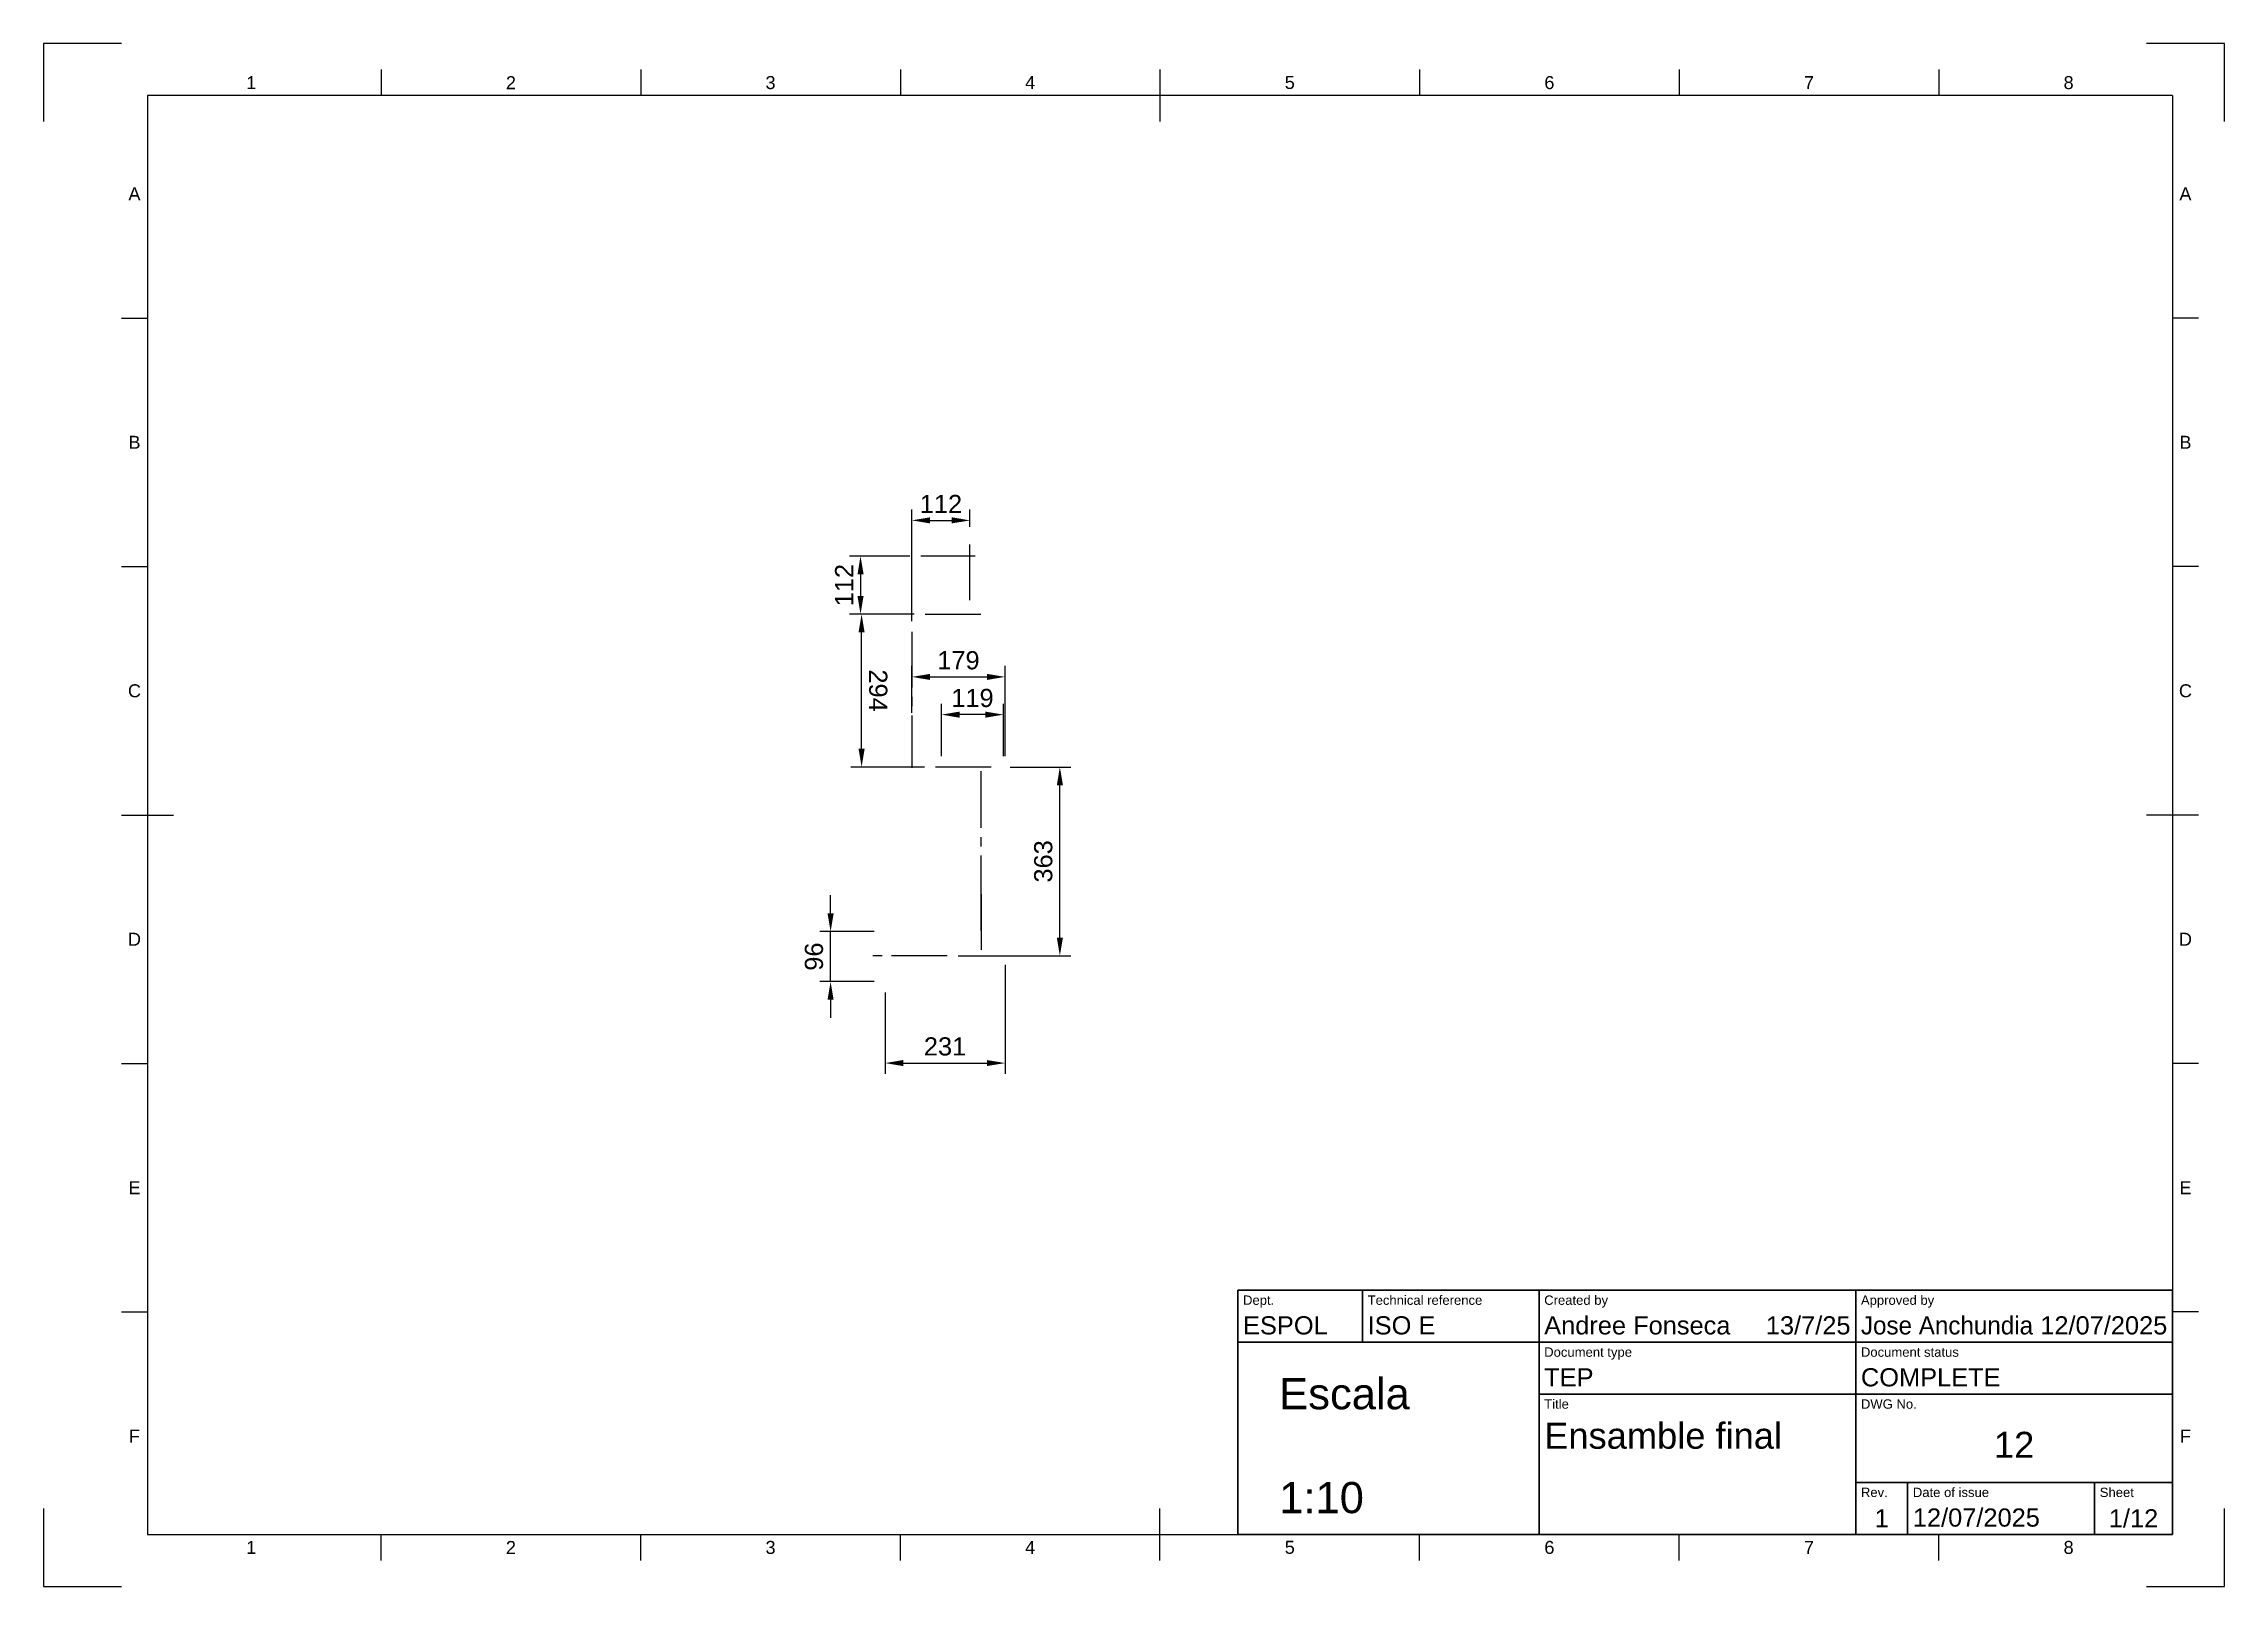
# Paper-space layout 'Plano1' of a CAD drawing. Header units: millimetres. Extents: x 0 to 420, y 0 to 297.
import ezdxf
from ezdxf.enums import TextEntityAlignment as Align

# ---------------------------------------------------------------- set-up
doc = ezdxf.new("R2010")
doc.units = ezdxf.units.MM
doc.header["$LTSCALE"] = 0.75
doc.linetypes.add('CENTER2', pattern=[28.575, 19.05, -3.175, 3.175, -3.175])
for name, color, linetype, lineweight in [('BORDER', 7, 'Continuous', 25), ('FD_Dimensions', 7, 'Continuous', 25), ('Notes', 7, 'Continuous', 25), ('Smart Centers', 7, 'CENTER2', 25), ('TITLEBLOCK', 7, 'Continuous', 35)]:
    doc.layers.add(name, color=color, linetype=linetype, lineweight=lineweight)
doc.styles.add('FusionTitle', font='Arial.ttf')
doc.styles.get("Standard").update_dxf_attribs({"font": 'Arial.ttf'})
doc.dimstyles.new('Dim-ISO-25', dxfattribs={"dimtxt": 3.5, "dimasz": 3.5, "dimexe": 2.1, "dimexo": 2.1, "dimgap": 1.4, "dimtad": 1, "dimzin": 12, "dimdsep": 46, "dimtxsty": 'Standard', "dimcen": 0, "dimazin": 3, "dimtp": 0.1, "dimtm": 0.1, "dimtfac": 0.714286, "dimtmove": 0, "dimatfit": 3, "dimfxl": 1, "dimtzin": 12, "dimarcsym": 0})

# ---------------------------------------------------------------- blocks, each defined once
blk = doc.blocks.new('ISO_A3_SHEET')
at = {"layer": 'BORDER'}
for p, q in [((65, 292), (65, 287)), ((115, 292), (115, 287)), ((165, 292), (165, 287)), ((215, 292), (215, 282)), ((265, 292), (265, 287)), ((315, 292), (315, 287)), ((365, 292), (365, 287)), ((410, 287), (20, 287)), ((20, 287), (20, 10)), ((410, 287), (410, 10)), ((15, 244.16666), (20, 244.16666)), ((415, 244.16666), (410, 244.16666)), ((15, 196.33333), (20, 196.33333)), ((415, 196.33333), (410, 196.33333)), ((15, 148.5), (25, 148.5)), ((415, 148.5), (405, 148.5)), ((15, 100.66667), (20, 100.66667)), ((415, 100.66667), (410, 100.66667)), ((15, 52.83334), (20, 52.83334)), ((415, 52.83334), (410, 52.83334)), ((215, 5), (215, 15)), ((20, 10), (410, 10)), ((65, 5), (65, 10)), ((115, 5), (115, 10)), ((165, 5), (165, 10)), ((265, 5), (265, 10)), ((315, 5), (315, 10)), ((365, 5), (365, 10))]:
    blk.add_line(p, q, dxfattribs=at)
at = {"layer": 'Defpoints'}
for p, q in [((15, 297), (0, 297)), ((0, 297), (0, 282)), ((420, 297), (405, 297)), ((420, 282), (420, 297)), ((0, 15), (0, 0)), ((420, 0), (420, 15)), ((0, 0), (15, 0)), ((405, 0), (420, 0))]:
    blk.add_line(p, q, dxfattribs=at)
at = {"layer": 'BORDER', "style": 'FusionTitle'}
for s, p in [('1', (40, 289.5)), ('2', (90, 289.5)), ('3', (140, 289.5)), ('4', (190, 289.5)), ('5', (240, 289.5)), ('6', (290, 289.5)), ('7', (340, 289.5)), ('8', (390, 289.5)), ('A', (17.5, 268.08333)), ('A', (412.5, 268.08333)), ('B', (17.5, 220.25)), ('B', (412.5, 220.25)), ('C', (17.5, 172.41667)), ('C', (412.5, 172.41667)), ('D', (17.5, 124.58334)), ('D', (412.5, 124.58334)), ('E', (17.5, 76.75001)), ('E', (412.5, 76.75001)), ('F', (17.5, 28.91668)), ('F', (412.5, 28.91668)), ('1', (40, 7.5)), ('2', (90, 7.5)), ('3', (140, 7.5)), ('4', (190, 7.5)), ('5', (240, 7.5)), ('6', (290, 7.5)), ('7', (340, 7.5)), ('8', (390, 7.5))]:
    blk.add_text(s, height=2.5, dxfattribs=at).set_placement(p, align=Align.MIDDLE)
blk = doc.blocks.new('ISO_TITLEBLOCK')
at = {"layer": 'TITLEBLOCK'}
for p, q in [((0, 47), (-180, 47)), ((-180, 47), (-180, 0)), ((-156, 37), (-156, 47)), ((-122, 0), (-122, 47)), ((-61, 0), (-61, 47)), ((0, 0), (0, 47)), ((-180, 37), (0, 37)), ((-122, 27), (0, 27)), ((-61, 10), (0, 10)), ((-51, 0), (-51, 10)), ((-15, 0), (-15, 10)), ((-180, 0), (0, 0))]:
    blk.add_line(p, q, dxfattribs=at)
at = {"layer": 'TITLEBLOCK', "style": 'FusionTitle'}
for s, p in [('Dept.', (-179, 46)), ('Technical reference', (-155, 46)), ('Created by', (-121, 46)), ('Approved by', (-60, 46)), ('Document type', (-121, 36)), ('Document status', (-60, 36)), ('Title', (-121, 26)), ('DWG No.', (-60, 26)), ('Rev.', (-60, 9)), ('Date of issue', (-50, 9)), ('Sheet', (-14, 9))]:
    blk.add_text(s, height=1.8, dxfattribs=at).set_placement(p, align=Align.TOP_LEFT)
for tag, height, p in [('DEPT', 3.5, (-179, 42)), ('TECHNICAL_REFERENCE', 3.5, (-155, 42)), ('CREATED_BY', 3.5, (-121, 42)), ('APPROVED_BY', 3.5, (-60, 42)), ('DOCUMENT_TYPE', 3.5, (-121, 32)), ('DOCUMENT_STATUS', 3.5, (-60, 32)), ('TITLE_1', 5, (-121, 21.5)), ('TITLE_2', 5, (-121, 14)), ('TITLE_3', 5, (-121, 6.5)), ('DATE_OF_ISSUE', 3.5, (-50, 5))]:
    blk.add_attdef(tag, text='', height=height, dxfattribs=at).set_placement(p, align=Align.TOP_LEFT)
for tag, p in [('CREATED_DATE', (-62, 42)), ('APPROVED_DATE', (-0.99, 42))]:
    blk.add_attdef(tag, text='', height=3.5, dxfattribs=at).set_placement(p, align=Align.TOP_RIGHT)
for tag, height, p in [('DRAWING_NUMBER', 5, (-30.5, 19.75)), ('REV', 3.5, (-56, 4.85)), ('SHEET', 3.5, (-7.5, 4.85))]:
    blk.add_attdef(tag, text='', height=height, dxfattribs=at).set_placement(p, align=Align.TOP_CENTER)
blk = doc.blocks.new('*D25')
at = {"layer": 'Defpoints', "color": 0, "transparency": 16777216}
for p in [(151.57, 126.04), (162.07, 126.04), (162.07, 116.44)]:
    blk.add_point(p, dxfattribs=at)
at = {"layer": 'FD_Dimensions', "color": 0, "lineweight": -2, "transparency": 16777216}
for p, q in [((151.57, 129.54), (151.57, 133.04)), ((159.97, 126.04), (149.47, 126.04)), ((151.57, 116.44), (151.57, 126.04)), ((159.97, 116.44), (149.47, 116.44)), ((151.57, 112.94), (151.57, 109.44))]:
    blk.add_line(p, q, dxfattribs=at)
at = {"layer": 'FD_Dimensions', "color": 0, "transparency": 16777216}
for points in [[(150.98, 129.54), (152.15, 129.54), (151.57, 126.04)], [(150.98, 112.94), (152.15, 112.94), (151.57, 116.44)]]:
    blk.add_solid(points, dxfattribs=at)
at = {"layer": 'FD_Dimensions', "color": 0, "transparency": 16777216, "insert": (148.38, 121.24), "char_height": 3.5, "attachment_point": 5, "rotation": 90}
blk.add_mtext('96', dxfattribs=at)
blk = doc.blocks.new('*D27')
at = {"layer": 'Defpoints', "color": 0, "transparency": 16777216}
for p in [(185.16, 121.74), (162.07, 116.44), (185.16, 100.74)]:
    blk.add_point(p, dxfattribs=at)
at = {"layer": 'FD_Dimensions', "color": 0, "lineweight": -2, "transparency": 16777216}
for p, q in [((185.16, 119.64), (185.16, 98.64)), ((162.07, 114.34), (162.07, 98.64)), ((165.57, 100.74), (181.66, 100.74))]:
    blk.add_line(p, q, dxfattribs=at)
at = {"layer": 'FD_Dimensions', "color": 0, "transparency": 16777216}
for points in [[(165.57, 101.33), (165.57, 100.16), (162.07, 100.74)], [(181.66, 101.33), (181.66, 100.16), (185.16, 100.74)]]:
    blk.add_solid(points, dxfattribs=at)
at = {"layer": 'FD_Dimensions', "color": 0, "transparency": 16777216, "insert": (173.61, 103.93), "char_height": 3.5, "attachment_point": 5}
blk.add_mtext('231', dxfattribs=at)
blk = doc.blocks.new('*D28')
at = {"layer": 'Defpoints', "color": 0, "transparency": 16777216}
for p in [(172.92, 167.82), (172.92, 157.74), (184.87, 157.74)]:
    blk.add_point(p, dxfattribs=at)
at = {"layer": 'FD_Dimensions', "color": 0, "lineweight": -2, "transparency": 16777216}
for p, q in [((172.92, 159.84), (172.92, 169.92)), ((184.87, 159.84), (184.87, 169.92)), ((181.37, 167.82), (176.42, 167.82))]:
    blk.add_line(p, q, dxfattribs=at)
at = {"layer": 'FD_Dimensions', "color": 0, "transparency": 16777216}
for points in [[(176.42, 168.4), (176.42, 167.23), (172.92, 167.82)], [(181.37, 168.4), (181.37, 167.23), (184.87, 167.82)]]:
    blk.add_solid(points, dxfattribs=at)
at = {"layer": 'FD_Dimensions', "color": 0, "transparency": 16777216, "insert": (178.89, 171.01), "char_height": 3.5, "attachment_point": 5, "rotation": 359.9995}
blk.add_mtext('119', dxfattribs=at)
blk = doc.blocks.new('*U29')
at = {"layer": 'Smart Centers', "color": 0, "ltscale": 0.75, "transparency": 16777216}
blk.add_line((7.65, 0), (-7.65, 0), dxfattribs=at)
blk = doc.blocks.new('*U30')
at = {"layer": 'Smart Centers', "color": 0, "ltscale": 0.75, "transparency": 16777216}
blk.add_line((0, 5.35), (0, -5.35), dxfattribs=at)
blk = doc.blocks.new('*U31')
at = {"layer": 'Smart Centers', "color": 0, "ltscale": 0.75, "transparency": 16777216}
blk.add_line((0, -4.5), (0, 4.5), dxfattribs=at)
blk = doc.blocks.new('*U32')
at = {"layer": 'Smart Centers', "color": 0, "ltscale": 0.75, "transparency": 16777216}
blk.add_line((0, -9.78), (0, 9.78), dxfattribs=at)
blk = doc.blocks.new('*U33')
at = {"layer": 'Smart Centers', "color": 0, "ltscale": 0.75, "transparency": 16777216}
blk.add_line((0, -5.35), (0, 5.35), dxfattribs=at)
blk = doc.blocks.new('*U34')
at = {"layer": 'Smart Centers', "color": 0, "ltscale": 0.75, "transparency": 16777216}
blk.add_line((-6.15, 0), (6.15, 0), dxfattribs=at)
blk = doc.blocks.new('*U35')
at = {"layer": 'Smart Centers', "color": 0, "ltscale": 0.75, "transparency": 16777216}
blk.add_line((0, 4.25), (0, -4.25), dxfattribs=at)
blk = doc.blocks.new('*U36')
at = {"layer": 'Smart Centers', "color": 0, "ltscale": 0.75, "transparency": 16777216}
blk.add_line((0, 11.97), (0, -11.97), dxfattribs=at)
blk = doc.blocks.new('*U37')
at = {"layer": 'Smart Centers', "color": 0, "ltscale": 0.75, "transparency": 16777216}
blk.add_line((-6, 0), (6, 0), dxfattribs=at)
blk = doc.blocks.new('*U38')
at = {"layer": 'Smart Centers', "color": 0, "ltscale": 0.75, "transparency": 16777216}
blk.add_line((0, -6), (0, 6), dxfattribs=at)
blk = doc.blocks.new('*D39')
at = {"layer": 'Defpoints', "color": 0, "transparency": 16777216}
for p in [(157.54, 187.16), (169.79, 187.16), (171.77, 157.74)]:
    blk.add_point(p, dxfattribs=at)
at = {"layer": 'FD_Dimensions', "color": 0, "lineweight": -2, "transparency": 16777216}
for p, q in [((167.69, 187.16), (155.44, 187.16)), ((157.54, 161.24), (157.54, 183.66)), ((169.67, 157.74), (155.44, 157.74))]:
    blk.add_line(p, q, dxfattribs=at)
at = {"layer": 'FD_Dimensions', "color": 0, "transparency": 16777216}
for points in [[(158.12, 183.66), (156.95, 183.66), (157.54, 187.16)], [(158.12, 161.24), (156.95, 161.24), (157.54, 157.74)]]:
    blk.add_solid(points, dxfattribs=at)
at = {"layer": 'FD_Dimensions', "color": 0, "transparency": 16777216, "insert": (160.72, 172.45), "char_height": 3.5, "attachment_point": 5, "rotation": 270.001}
blk.add_mtext('294', dxfattribs=at)
blk = doc.blocks.new('*U40')
at = {"layer": 'Smart Centers', "color": 0, "ltscale": 0.75, "transparency": 16777216}
blk.add_line((5.25, 0), (-5.25, 0), dxfattribs=at)
blk = doc.blocks.new('*D41')
at = {"layer": 'Defpoints', "color": 0, "transparency": 16777216}
for p in [(168.92, 198.36), (157.33, 187.16), (169.79, 187.16)]:
    blk.add_point(p, dxfattribs=at)
at = {"layer": 'FD_Dimensions', "color": 0, "lineweight": -2, "transparency": 16777216}
for p, q in [((166.82, 198.36), (155.23, 198.36)), ((157.33, 194.86), (157.33, 190.66)), ((167.69, 187.16), (155.23, 187.16))]:
    blk.add_line(p, q, dxfattribs=at)
at = {"layer": 'FD_Dimensions', "color": 0, "transparency": 16777216}
for points in [[(156.75, 194.86), (157.92, 194.86), (157.33, 198.36)], [(156.75, 190.66), (157.92, 190.66), (157.33, 187.16)]]:
    blk.add_solid(points, dxfattribs=at)
at = {"layer": 'FD_Dimensions', "color": 0, "transparency": 16777216, "insert": (154.17, 192.76), "char_height": 3.5, "attachment_point": 5, "rotation": 90}
blk.add_mtext('112', dxfattribs=at)
blk = doc.blocks.new('*D42')
at = {"layer": 'Defpoints', "color": 0, "transparency": 16777216}
for p in [(185.17, 175.09), (167.22, 166.09), (185.17, 157.74)]:
    blk.add_point(p, dxfattribs=at)
at = {"layer": 'FD_Dimensions', "color": 0, "lineweight": -2, "transparency": 16777216}
for p, q in [((167.22, 168.19), (167.22, 177.19)), ((185.17, 159.84), (185.17, 177.19)), ((170.72, 175.09), (181.67, 175.09))]:
    blk.add_line(p, q, dxfattribs=at)
at = {"layer": 'FD_Dimensions', "color": 0, "transparency": 16777216}
for points in [[(170.72, 175.67), (170.72, 174.5), (167.22, 175.09)], [(181.67, 175.67), (181.67, 174.5), (185.17, 175.09)]]:
    blk.add_solid(points, dxfattribs=at)
at = {"layer": 'FD_Dimensions', "color": 0, "transparency": 16777216, "insert": (176.19, 178.27), "char_height": 3.5, "attachment_point": 5, "rotation": 359.9979}
blk.add_mtext('179', dxfattribs=at)
blk = doc.blocks.new('*D43')
at = {"layer": 'Defpoints', "color": 0, "transparency": 16777216}
for p in [(184.07, 157.74), (195.72, 157.74), (174.02, 121.39)]:
    blk.add_point(p, dxfattribs=at)
at = {"layer": 'FD_Dimensions', "color": 0, "lineweight": -2, "transparency": 16777216}
for p, q in [((186.17, 157.74), (197.82, 157.74)), ((195.72, 124.89), (195.72, 154.24)), ((176.12, 121.39), (197.82, 121.39))]:
    blk.add_line(p, q, dxfattribs=at)
at = {"layer": 'FD_Dimensions', "color": 0, "transparency": 16777216}
for points in [[(195.14, 154.24), (196.31, 154.24), (195.72, 157.74)], [(195.14, 124.89), (196.31, 124.89), (195.72, 121.39)]]:
    blk.add_solid(points, dxfattribs=at)
at = {"layer": 'FD_Dimensions', "color": 0, "transparency": 16777216, "insert": (192.54, 139.57), "char_height": 3.5, "attachment_point": 5, "rotation": 90}
blk.add_mtext('363', dxfattribs=at)
blk = doc.blocks.new('*D44')
at = {"layer": 'Defpoints', "color": 0, "transparency": 16777216}
for p in [(178.41, 205.22), (178.41, 201.86), (167.22, 183.74)]:
    blk.add_point(p, dxfattribs=at)
at = {"layer": 'FD_Dimensions', "color": 0, "lineweight": -2, "transparency": 16777216}
for p, q in [((167.22, 185.84), (167.22, 207.32)), ((178.41, 203.96), (178.41, 207.32)), ((170.72, 205.22), (174.91, 205.22))]:
    blk.add_line(p, q, dxfattribs=at)
at = {"layer": 'FD_Dimensions', "color": 0, "transparency": 16777216}
for points in [[(170.72, 205.81), (170.72, 204.64), (167.22, 205.22)], [(174.91, 205.81), (174.91, 204.64), (178.41, 205.22)]]:
    blk.add_solid(points, dxfattribs=at)
at = {"layer": 'FD_Dimensions', "color": 0, "transparency": 16777216, "insert": (172.82, 208.38), "char_height": 3.5, "attachment_point": 5}
blk.add_mtext('112', dxfattribs=at)

psp = doc.layouts.new('Plano1')

# ---------------------------------------------------------------- block references
at = {"layer": 'BORDER'}
psp.add_blockref('ISO_A3_SHEET', (0, 0), dxfattribs=at)
at = {"layer": 'Smart Centers', "ltscale": 0.75}
for name, p in [('*U38', (178.4129, 195.8576)), ('*U40', (174.1686, 198.3596)), ('*U37', (175.7855, 187.1612)), ('*U36', (167.2225, 171.7675)), ('*U35', (167.2221, 161.842)), ('*U34', (177.9187, 157.7419)), ('*U33', (180.5666, 151.5928)), ('*U32', (180.5644, 139.7424)), ('*U31', (180.5628, 130.7426)), ('*U30', (180.5622, 127.8919)), ('*U29', (166.3664, 121.3927))]:
    psp.add_blockref(name, p, dxfattribs=at)
at = {"layer": 'TITLEBLOCK'}
ref = psp.add_blockref('ISO_TITLEBLOCK', (410, 10), dxfattribs=at)
ref.add_attrib('DATE_OF_ISSUE', '12/07/2025', dxfattribs={"height": 3.5, "style": 'FusionTitle'}).set_placement((360, 15), align=Align.TOP_LEFT)
ref.add_attrib('REV', '1', dxfattribs={"height": 3.5, "style": 'FusionTitle'}).set_placement((354, 14.85), align=Align.TOP_CENTER)
ref.add_attrib('DOCUMENT_STATUS', 'COMPLETE', dxfattribs={"height": 3.5, "style": 'FusionTitle'}).set_placement((350, 42), align=Align.TOP_LEFT)
ref.add_attrib('DOCUMENT_TYPE', 'TEP', dxfattribs={"height": 3.5, "style": 'FusionTitle'}).set_placement((289, 42), align=Align.TOP_LEFT)
ref.add_attrib('APPROVED_DATE', '12/07/2025', dxfattribs={"height": 3.5, "style": 'FusionTitle'}).set_placement((409.0072, 52), align=Align.TOP_RIGHT)
ref.add_attrib('CREATED_DATE', '13/7/25', dxfattribs={"height": 3.5, "style": 'FusionTitle'}).set_placement((348, 52), align=Align.TOP_RIGHT)
ref.add_attrib('SHEET', '1/12', dxfattribs={"height": 3.5, "style": 'FusionTitle'}).set_placement((402.5, 14.85), align=Align.TOP_CENTER)
ref.add_attrib('DRAWING_NUMBER', '12', dxfattribs={"height": 5, "style": 'FusionTitle'}).set_placement((379.5, 29.7514), align=Align.TOP_CENTER)
ref.add_attrib('TITLE_1', 'Ensamble final', dxfattribs={"height": 5, "style": 'FusionTitle'}).set_placement((289, 31.5), align=Align.TOP_LEFT)
ref.add_attrib('APPROVED_BY', 'Jose Anchundia', dxfattribs={"height": 3.5, "style": 'FusionTitle', "width": 0.953019}).set_placement((350, 52), align=Align.TOP_LEFT)
ref.add_attrib('CREATED_BY', 'Andree Fonseca', dxfattribs={"height": 3.5, "style": 'FusionTitle'}).set_placement((289, 52), align=Align.TOP_LEFT)
ref.add_attrib('TECHNICAL_REFERENCE', 'ISO E', dxfattribs={"height": 3.5, "style": 'FusionTitle'}).set_placement((255, 52), align=Align.TOP_LEFT)
ref.add_attrib('DEPT', 'ESPOL', dxfattribs={"height": 3.5, "style": 'FusionTitle'}).set_placement((231, 52), align=Align.TOP_LEFT)

# ---------------------------------------------------------------- texts
at = {"layer": 'Notes', "insert": (237.9644, 50.096), "char_height": 6, "attachment_point": 1}
psp.add_mtext_dynamic_manual_height_columns('\\PEscala\\P\\P\\pt18,24;1:10', width=58, gutter_width=17.5, heights=[0], dxfattribs=at)

# ---------------------------------------------------------------- dimensions: what is measured, and where the dimension line sits
at = {"layer": 'FD_Dimensions'}
dim = psp.add_linear_dim(base=(178.4147, 205.2242), p1=(167.2229, 183.742), p2=(178.4147, 201.8582), dimstyle='Dim-ISO-25', override={"dimdec": 0, "dimlfac": -10, "dimclrd": 0, "dimclre": 0, "dimtdec": 0}, dxfattribs=at)
dim.commit()
dim.dimension.update_dxf_attribs({"geometry": '*D44', "text_midpoint": (172.8188, 208.3814)})
for base, p1, p2, angle, override, picture, middle, dimtype in [((157.3318, 187.1611), (168.9206, 198.3631), (169.7874, 187.1611), 90, {"dimdec": 0, "dimlfac": -10, "dimtdec": 0}, '*D41', (157.3318, 192.7621), 160), ((172.9201, 167.8181), (184.8662, 157.7419), (172.92, 157.742), 179.999497, {"dimdec": 0, "dimlfac": -10, "dimzin": 8, "dimtdec": 0, "dimtzin": 8}, '*D28', (178.8932, 167.818), 161)]:
    dim = psp.add_linear_dim(base=base, p1=p1, p2=p2, angle=angle, dimstyle='Dim-ISO-25', override=override, dxfattribs=at)
    dim.commit()
    dim.dimension.update_dxf_attribs({"geometry": picture, "text_midpoint": middle, "dimtype": dimtype})
for base, p1, p2, angle, override, picture, middle in [((157.537, 187.1609), (171.7696, 157.7419), (169.7874, 187.1611), 90.001008, {"dimdec": 0, "dimlfac": -10, "dimclrd": 0, "dimclre": 0, "dimtdec": 0}, '*D39', (160.7242, 172.4513)), ((185.1668, 175.087), (167.2222, 166.092), (185.1661, 157.7419), 359.997914, {"dimdec": 0, "dimlfac": -10, "dimzin": 4, "dimclrd": 0, "dimclre": 0, "dimtdec": 0, "dimtzin": 4}, '*D42', (176.1948, 178.2744)), ((195.7242, 157.7419), (174.0164, 121.3927), (184.0678, 157.7419), 270, {"dimdec": 0, "dimlfac": -10, "dimclrd": 0, "dimclre": 0, "dimtdec": 0}, '*D43', (192.536, 139.5673)), ((185.1595, 100.7428), (162.0664, 116.4427), (185.1595, 121.7428), 180, {"dimdec": 0, "dimlfac": -10, "dimclrd": 0, "dimclre": 0, "dimtdec": 0}, '*D27', (173.613, 103.931))]:
    dim = psp.add_linear_dim(base=base, p1=p1, p2=p2, angle=angle, dimstyle='Dim-ISO-25', override=override, dxfattribs=at)
    dim.commit()
    dim.dimension.update_dxf_attribs({"geometry": picture, "text_midpoint": middle})
dim = psp.add_aligned_dim(p1=(162.0664, 116.4427), p2=(162.0664, 126.0427), distance=10.5, dimstyle='Dim-ISO-25', override={"dimlfac": -10, "dimclrd": 0, "dimclre": 0}, dxfattribs=at)
dim.commit()
dim.dimension.update_dxf_attribs({"geometry": '*D25', "text_midpoint": (148.3794, 121.2427)})

doc.saveas('drawing.dxf')
